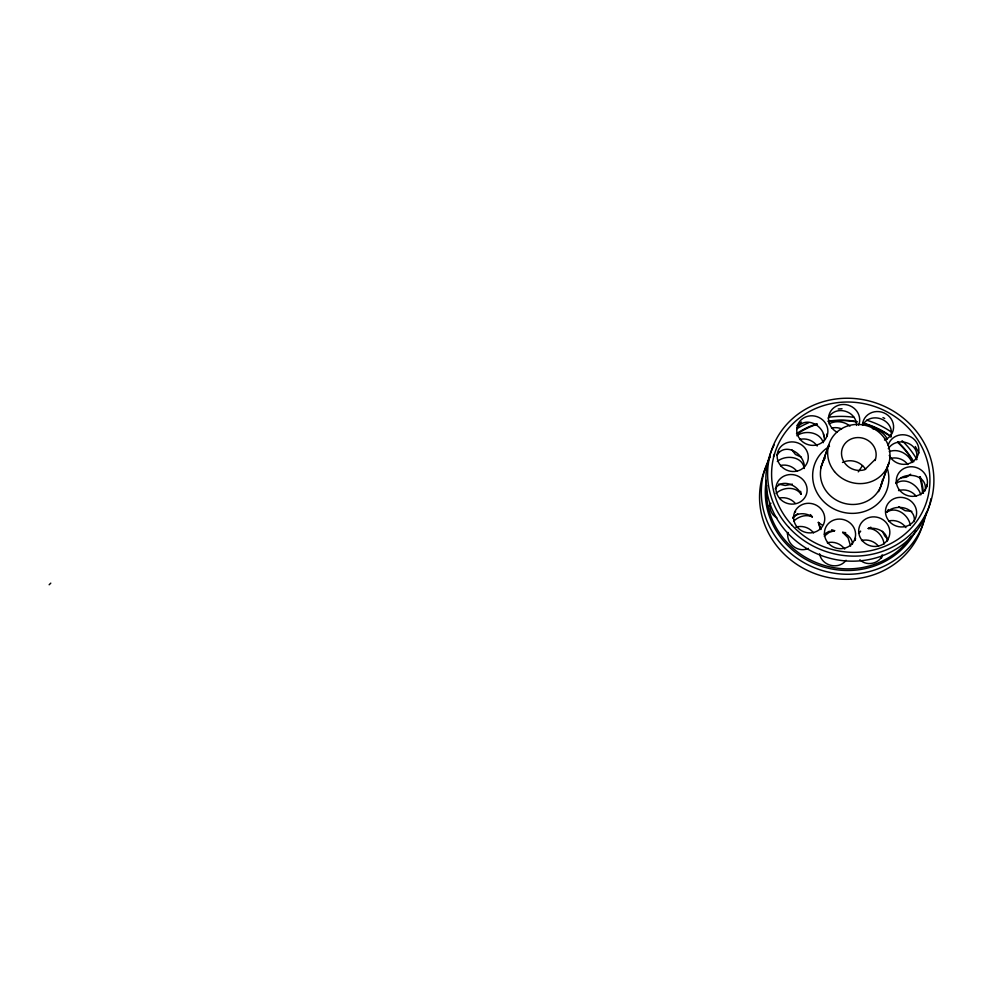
<?xml version="1.0" encoding="UTF-8"?>
<svg xmlns="http://www.w3.org/2000/svg" width="983" height="983" viewBox="0 0 983 983"><rect width="100%" height="100%" fill="white"/><g stroke="black" fill="none" stroke-linecap="round" stroke-linejoin="round"><path stroke-width="1.47" d="M824.307 440.716C826.187 426.229 805.077 414.224 796.66 428.785M887.256 541.117C887.71 531.533 876.295 526.925 868.198 528.51A46.594 43.608 19.2 0 0 870.84 527.183M787.961 532.442C785.7 543.513 798.171 553.294 808.382 548.391M770.131 503.812C769.124 509.329 771.913 515.313 776.939 517.894M914.227 521.629C916.353 507.031 895.562 503.345 886.949 512.045A46.594 43.608 19.2 0 0 888.362 509.55M890.745 436.993C895.722 420.282 871.036 410.157 862.57 425.221M855.48 538.082L855.296 540.183M925.101 490.873C928.431 474.199 903.733 470.218 895.992 482.641M916.267 459.725C921.108 443.149 896.828 435.346 888.3 448.703M854.694 540.195L855.394 538.192M822.501 463.03L828.78 444.93L821.505 465.831M874.993 460.548L875.509 459.098A17.436 16.318 19.2 0 0 859.978 437.656A17.436 16.318 19.2 0 0 841.681 455.657A17.436 16.318 19.2 0 0 864.745 469.69L875.509 459.098M880.633 486.708L888.865 463.091L881.616 483.919M882.611 555.051C879.072 563.837 866.601 566.515 859.879 559.769M775.194 488.907C781.436 478.205 797.127 484.656 801.059 494.142A46.594 43.608 19.2 0 1 800.666 491.267M828.19 418.266C834.825 404.591 856.611 410.513 856.574 425.442M776.975 454.982C785.896 441.379 805.691 454.662 804.291 468.301M792.753 518.287C797.127 511.824 806.638 513.028 812.376 516.874A46.594 43.608 19.2 0 1 810.41 514.588M858.257 471.865L862.533 465.598M910.676 474.211L906.412 477.197L900.784 477.873M846.056 560.273C838.671 570.275 821.567 565.901 819.589 553.785M824.245 536.202L829.21 532.344L834.604 530.685A46.594 43.608 19.2 0 1 831.692 529.714M858.589 533.105L860.678 531.189L858.749 532.639M797.692 513.691L792.765 517.414M824.172 534.26L828.767 531.496L834.604 530.685M49.15 584.762L50.797 583.14M793.809 521.064C798.552 516.407 806.097 514.06 812.376 516.874M776.042 493.441C782.738 487.212 795.37 485.934 801.059 494.142M895.943 483.55C904.987 476.571 918.343 485.024 920.788 494.916M777.307 461.494C785.405 454.453 802.681 456.186 804.217 468.51M886.949 512.045C896.57 505.803 908.771 515.301 910.369 525.315M796.808 435.752C805.089 429.804 820.141 431.979 823.238 442.682M829.05 423.906C835.599 420.245 844.299 421.351 850.012 426.081M889.222 451.639C898.093 448.088 908.734 453.974 912.04 462.575M792.347 484.152L785.22 485.479L778.585 484.091M795.665 511.799L794.903 511.983M911.831 511.369L905.06 510.681L898.671 506.675M868.198 528.51C876.553 528.412 883.041 536.165 884.135 543.992M872.413 428.613C878.655 429.411 884.749 433.294 887.219 439.217M801.415 457.242L795.431 454.453L791.782 449.772M845.663 532.626A46.594 43.608 19.2 0 1 842.628 532.356C847.493 534.273 852.347 538.463 852.507 544.066M842.628 532.356L848.059 537.799L850.627 546.143M888.288 539.827L884.823 536.042L882.402 531.324M822.095 524.996A46.594 43.608 19.2 0 1 818.347 522.366L821.088 529.456M818.347 522.366L820.363 529.481M824.209 437.079L823.312 433.908M827.379 436.059L826.642 434.142M842.468 462.44A17.436 16.318 19.2 0 1 865.63 469.358M930.962 498.688A83.702 78.357 19.2 0 1 823.57 556.341A83.702 78.357 19.2 0 1 774.235 444.808M773.486 456.751A79.697 74.597 19.2 0 1 774.481 453.999M926.146 513.089A83.702 78.357 19.2 0 1 817.684 568.973A83.702 78.357 19.2 0 1 770.279 456.776M796.943 428.735A83.702 78.357 19.2 0 1 808.579 422.764M828.546 417.284A83.702 78.357 19.2 0 1 854.178 417.37M866.674 420.183A83.702 78.357 19.2 0 1 891.102 431.869M902.075 440.716A83.702 78.357 19.2 0 1 916.942 459.553M915.603 531.004A79.697 74.597 19.2 0 1 820.584 566.011A79.697 74.597 19.2 0 1 766.273 480.404M796.463 433.724A79.697 74.597 19.2 0 1 816.812 423.87M827.993 421.228A79.697 74.597 19.2 0 1 856.967 421.658M864.561 423.476A79.697 74.597 19.2 0 1 891.348 436.661M897.676 441.822A79.697 74.597 19.2 0 1 913.76 461.777M920.248 476.657A79.697 74.597 19.2 0 1 923.418 493.355M924.118 519.429A83.702 78.357 19.2 0 1 816.554 574.232A83.702 78.357 19.2 0 1 767.33 464.087M911.167 536.14A78.628 73.59 19.2 0 1 820.203 564.131A78.628 73.59 19.2 0 1 766.838 485.381M777.148 454.822A78.628 73.59 19.2 0 1 779.163 451.799M797.324 433.945A78.628 73.59 19.2 0 1 817.389 424.226M828.423 421.609A78.628 73.59 19.2 0 1 857.004 422.039M862.644 423.329A78.628 73.59 19.2 0 1 890.352 436.427M897.762 442.473A78.628 73.59 19.2 0 1 913.047 461.617M919.646 476.964A78.628 73.59 19.2 0 1 922.595 493.171M797.016 425.344A78.628 73.59 19.2 0 1 801.464 422.051M838.229 409.014A78.628 73.59 19.2 0 1 842.038 408.756M882.992 417.566A78.628 73.59 19.2 0 1 884.712 418.451M915.247 446.515A78.628 73.59 19.2 0 1 918.945 453.028M926.871 484.926A78.628 73.59 19.2 0 1 926.883 486.745M780.637 465.426A15.691 14.696 19.2 0 1 796.832 471.152M769.296 505.778A15.691 14.696 19.2 0 1 770.93 503.222M779.58 498.025A15.691 14.696 19.2 0 1 795.087 503.112M827.317 542.751A15.691 14.696 19.2 0 1 844.716 549.104M861.513 540.552A15.691 14.696 19.2 0 1 878.372 546.093M881.763 555.186A15.691 14.696 19.2 0 1 881.505 558.147M898.548 490.591A15.691 14.696 19.2 0 1 916.217 496.28M889.812 458.643A15.691 14.696 19.2 0 1 907.837 464.541M888.177 445.324A15.691 14.696 19.2 0 1 911.302 437.177A15.691 14.696 19.2 0 1 913.785 460.892A15.691 14.696 19.2 0 1 889.234 455.399M862.496 424.459A15.691 14.696 19.2 0 1 876.701 411.545A15.691 14.696 19.2 0 1 893.105 423.181A15.691 14.696 19.2 0 1 884.479 440.052M831.557 428.096A15.691 14.696 19.2 0 1 841.657 428.858M837.049 432.176A15.691 14.696 19.2 0 1 829.984 412.467A15.691 14.696 19.2 0 1 850.221 405.893A15.691 14.696 19.2 0 1 858.65 425.16M787.186 534.039A15.691 14.696 19.2 0 1 787.924 532.847M795.812 527.158A15.691 14.696 19.2 0 1 813.605 532.933M888.607 520.965A15.691 14.696 19.2 0 1 905.933 527.625M799.584 439.462A15.691 14.696 19.2 0 1 817.192 446.036M881.493 483.366A31.395 29.379 19.2 0 1 878.569 491.647M820.707 468.105A31.395 29.379 19.2 0 1 821.702 465.328M886.936 467.257A38.362 35.916 19.2 0 1 865.937 510.939A38.362 35.916 19.2 0 1 817.315 493.233A38.362 35.916 19.2 0 1 829.529 446.331M882.525 479.532A31.395 29.379 19.2 0 1 841.141 502.35A31.395 29.379 19.2 0 1 825.216 458.029M791.647 524.836A79.697 74.597 19.2 0 0 925.912 503.714A79.697 74.597 19.2 0 0 834.714 403.018A79.697 74.597 19.2 0 0 791.647 524.836M788.673 527.232A83.702 78.357 19.2 0 0 929.685 505.041A83.702 78.357 19.2 0 0 833.903 399.282A83.702 78.357 19.2 0 0 788.673 527.232M781.067 466.089A15.691 14.696 19.2 0 0 807.51 461.924A15.691 14.696 19.2 0 0 789.546 442.092A15.691 14.696 19.2 0 0 781.067 466.089M779.814 498.627A15.691 14.696 19.2 0 0 806.293 494.658A15.691 14.696 19.2 0 0 788.501 474.703A15.691 14.696 19.2 0 0 779.814 498.627M827.956 542.8A15.691 14.696 19.2 0 0 854.596 539.655A15.691 14.696 19.2 0 0 837.455 519.184A15.691 14.696 19.2 0 0 827.956 542.8M861.907 540.208A15.691 14.696 19.2 0 0 888.669 537.861A15.691 14.696 19.2 0 0 872.191 516.923A15.691 14.696 19.2 0 0 861.907 540.208M899.322 489.841A15.691 14.696 19.2 0 0 926.158 488.01A15.691 14.696 19.2 0 0 910.111 466.778A15.691 14.696 19.2 0 0 899.322 489.841M797.004 526.876A15.691 14.696 19.2 0 0 823.693 524.025A15.691 14.696 19.2 0 0 806.797 503.382A15.691 14.696 19.2 0 0 797.004 526.876M889.332 521.457A15.691 14.696 19.2 0 0 915.812 517.476A15.691 14.696 19.2 0 0 897.983 497.533A15.691 14.696 19.2 0 0 889.332 521.457M799.744 438.848A15.691 14.696 19.2 0 0 826.58 437.091A15.691 14.696 19.2 0 0 810.594 415.821A15.691 14.696 19.2 0 0 799.744 438.848M834.506 471.582A31.395 29.379 19.2 0 0 887.882 465.868A31.395 29.379 19.2 0 0 854.092 424.595A31.395 29.379 19.2 0 0 834.506 471.582"/></g></svg>
